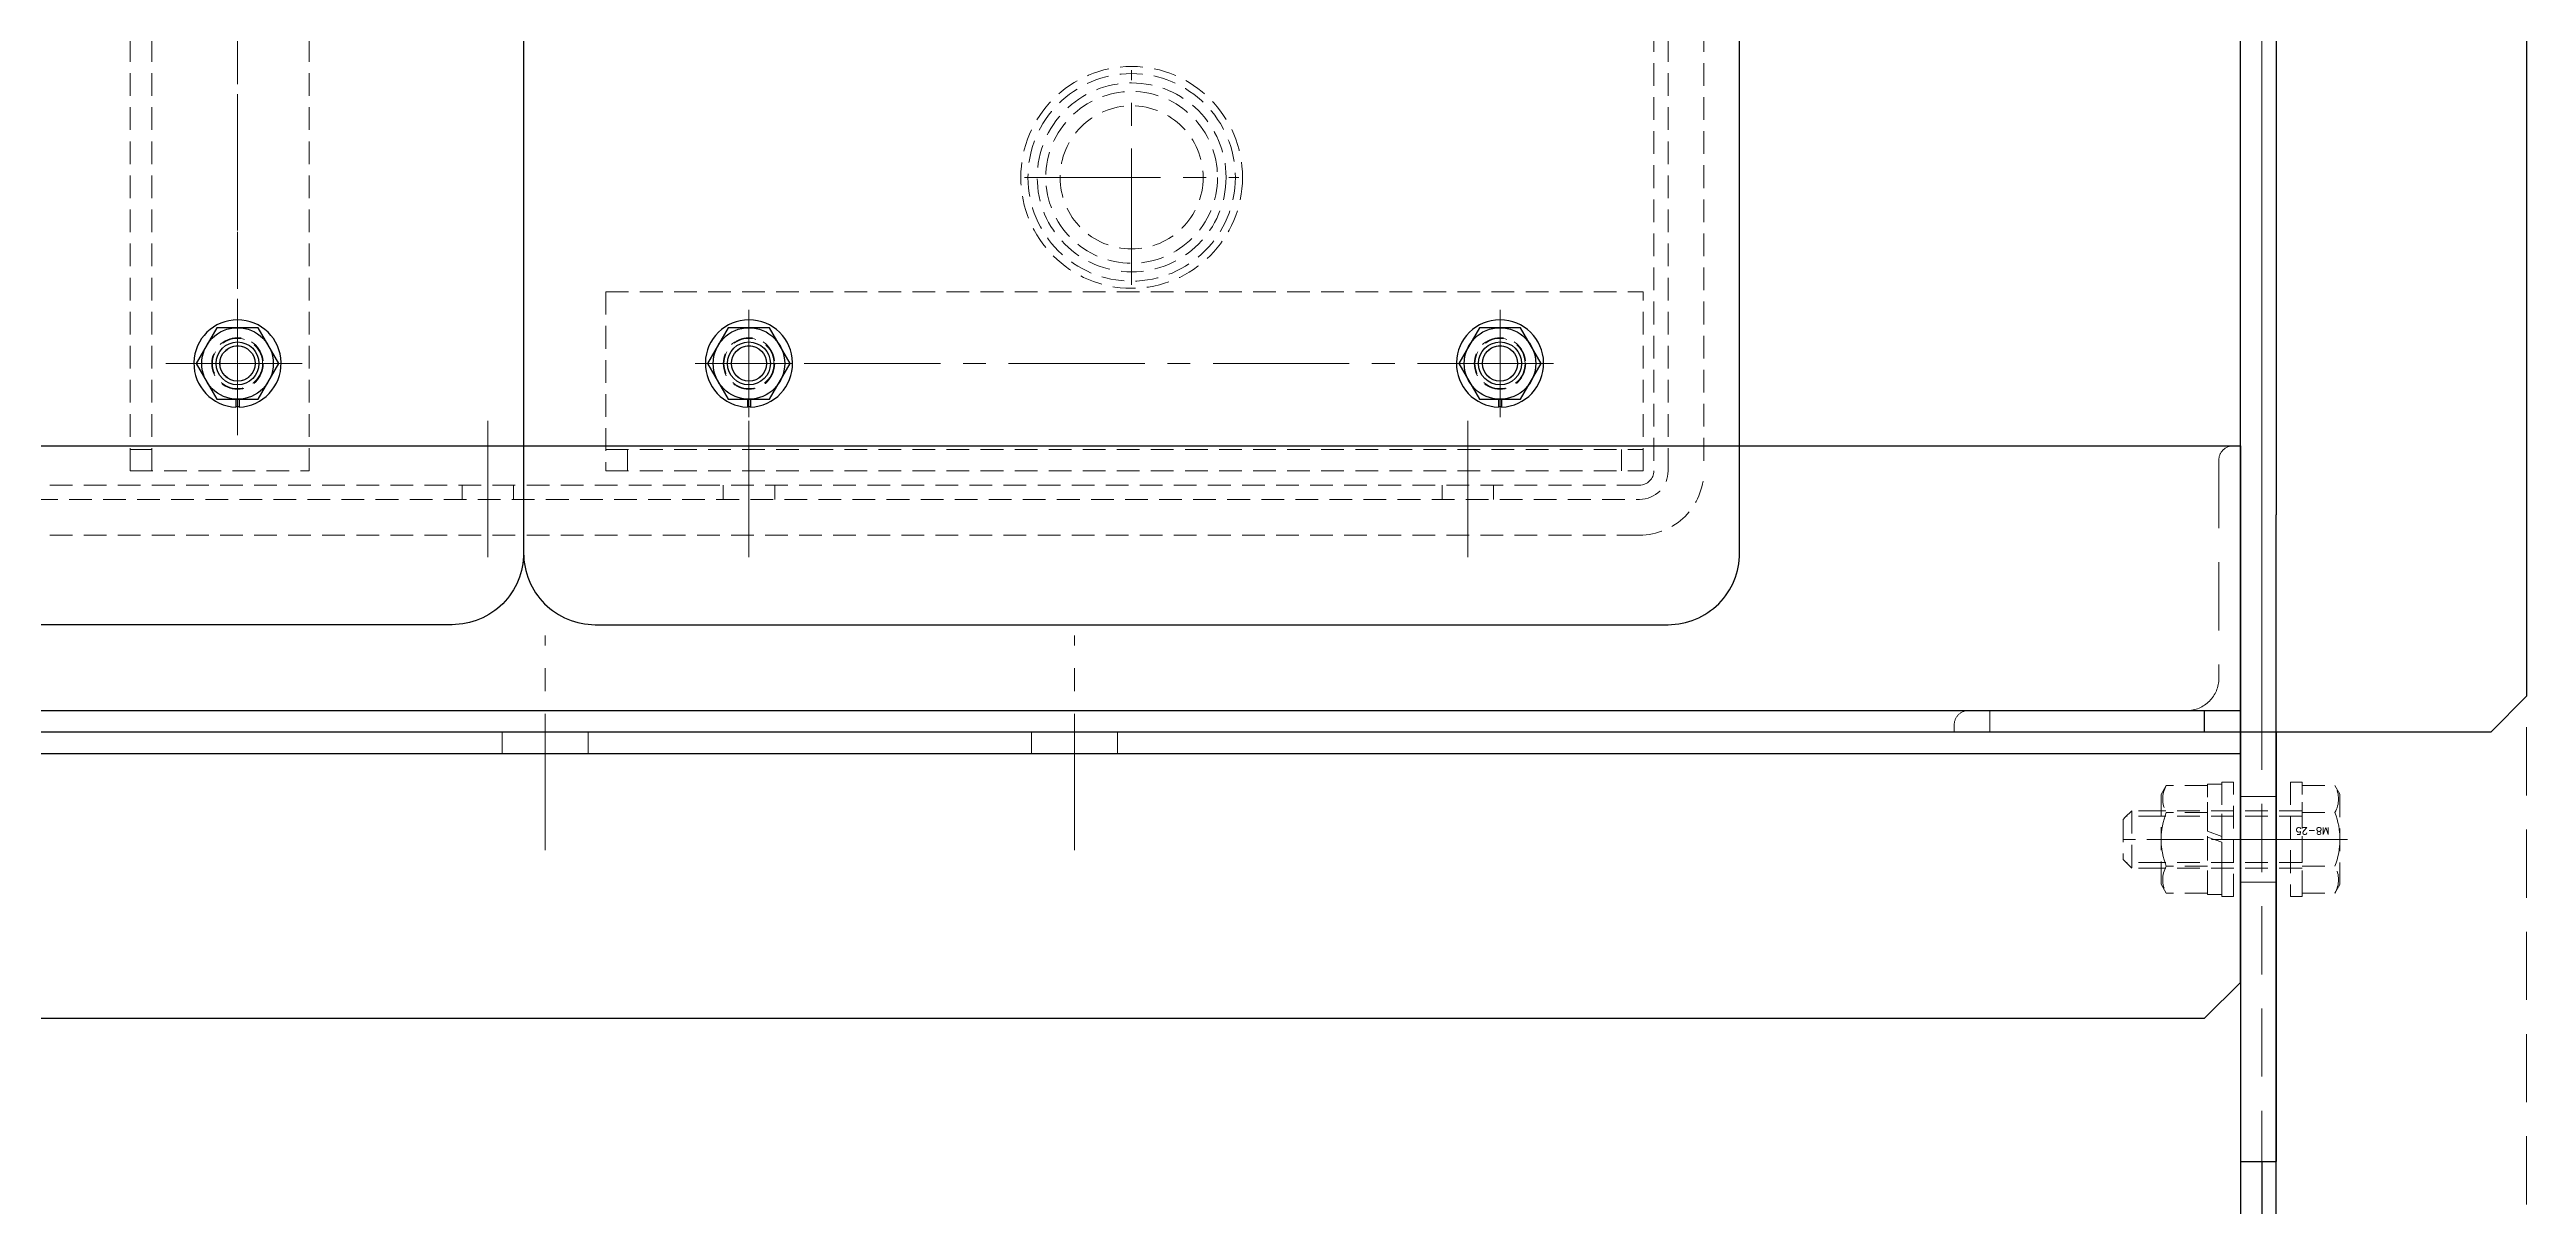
# Model space of a CAD drawing. Header units: millimetres. Extents: x 0 to 51411, y 0 to 16902.
# Drawn here: x 3421.9 to 3768.1, y 8219.7 to 8381.2 of the extents above; entities that cross this region are included whole.
import ezdxf

# ---------------------------------------------------------------- set-up
doc = ezdxf.new("R2010")
doc.units = ezdxf.units.MM
doc.linetypes.add('CENTER2', pattern=[28.575, 19.05, -3.175, 3.175, -3.175])
doc.linetypes.add('HIDDEN2', pattern=[4.7625, 3.175, -1.5875])
for name, color, linetype, lineweight in [('01_外形線', 7, 'Continuous', 25), ('03_かくれ線', 6, 'HIDDEN2', 13), ('04_中心線', 1, 'CENTER2', 9)]:
    doc.layers.add(name, color=color, linetype=linetype, lineweight=lineweight)
doc.styles.add('KSS_TXT', font='txt.shx', dxfattribs={"bigfont": 'extfont2.shx'})

msp = doc.modelspace()

# ---------------------------------------------------------------- linework, layer by layer
at = {"layer": '01_外形線'}
for p, q in [((3733.139, 8700.866), (3733.139, 8316.199)), ((3445.25, 8342.366), (3442.363, 8337.366)), ((3451.023, 8342.366), (3445.25, 8342.366)), ((3453.91, 8337.366), (3451.023, 8342.366)), ((3516.752, 8342.366), (3513.866, 8337.366)), ((3522.526, 8342.366), (3516.752, 8342.366)), ((3525.413, 8337.366), (3522.526, 8342.366)), ((3621.752, 8342.366), (3618.866, 8337.366)), ((3627.526, 8342.366), (3621.752, 8342.366)), ((3630.413, 8337.366), (3627.526, 8342.366)), ((3442.363, 8337.366), (3445.25, 8332.366)), ((3451.023, 8332.366), (3453.91, 8337.366)), ((3513.866, 8337.366), (3516.752, 8332.366)), ((3522.526, 8332.366), (3525.413, 8337.366)), ((3618.866, 8337.366), (3621.752, 8332.366)), ((3627.526, 8332.366), (3630.413, 8337.366)), ((3445.25, 8332.366), (3451.023, 8332.366)), ((3447.912, 8332.366), (3447.912, 8331.27)), ((3448.362, 8332.366), (3448.362, 8331.27)), ((3516.752, 8332.366), (3522.526, 8332.366)), ((3519.414, 8332.366), (3519.414, 8331.27)), ((3519.864, 8332.366), (3519.864, 8331.27)), ((3621.752, 8332.366), (3627.526, 8332.366)), ((3624.414, 8332.366), (3624.414, 8331.27)), ((3624.864, 8332.366), (3624.864, 8331.27)), ((3733.139, 8200.866), (3733.139, 8316.199)), ((2928.139, 8288.866), (3728.139, 8288.866)), ((3723.139, 8285.866), (3723.139, 8288.866)), ((3728.139, 8285.866), (3728.139, 8225.866)), ((3733.139, 8285.866), (3733.139, 8225.866)), ((2928.139, 8282.866), (3728.139, 8282.866)), ((3728.139, 8225.866), (3728.139, 8130.866)), ((3728.139, 8225.866), (3733.139, 8225.866)), ((3731.139, 8225.866), (3731.139, 8130.866))]:
    msp.add_line(p, q, dxfattribs=at)
for points in [[(3768.139, 8610.866), (3768.139, 8290.866), (3763.139, 8285.866), (3728.139, 8285.866), (3728.139, 8615.866), (3763.139, 8615.866)], [(2928.139, 8325.866), (3728.139, 8325.866), (3728.139, 8285.866), (2928.139, 8285.866)], [(2933.139, 8245.866), (3723.139, 8245.866), (3728.139, 8250.866), (3728.139, 8285.866), (2928.139, 8285.866), (2928.139, 8250.866)]]:
    msp.add_lwpolyline(points, close=True, dxfattribs=at)
msp.add_lwpolyline([(2923.139, 8600.866), (3478.139, 8600.866, -0.4142136), (3488.139, 8590.866), (3488.139, 8310.866, -0.4142136), (3478.139, 8300.866), (2923.139, 8300.866), (2923.139, 8600.866)], format="xyb", dxfattribs=at)
msp.add_lwpolyline([(3488.139, 8590.866), (3488.139, 8310.866, 0.4142136), (3498.139, 8300.866), (3648.139, 8300.866, 0.4142136), (3658.139, 8310.866), (3658.139, 8590.866, 0.4142136), (3648.139, 8600.866), (3498.139, 8600.866, 0.4142136)], format="xyb", close=True, dxfattribs=at)
for centre, radius in [((3448.137, 8337.366), 5), ((3519.639, 8337.366), 5), ((3624.639, 8337.366), 5), ((3448.137, 8337.366), 3), ((3448.137, 8337.366), 2.458), ((3519.639, 8337.366), 3), ((3519.639, 8337.366), 2.458), ((3624.639, 8337.366), 3), ((3624.639, 8337.366), 2.458)]:
    msp.add_circle(centre, radius, dxfattribs=at)
for centre, radius, start, end in [((3448.137, 8337.366), 6.1, 272.11385, 267.88615), ((3519.639, 8337.366), 6.1, 272.11385, 267.88615), ((3624.639, 8337.366), 6.1, 272.11385, 267.88615), ((3448.137, 8337.366), 6, 267.88615, 272.1491), ((3519.639, 8337.366), 6, 267.88615, 272.1491), ((3624.639, 8337.366), 6, 267.88615, 272.1491)]:
    msp.add_arc(centre, radius, start, end, dxfattribs=at)
at = {"layer": '03_かくれ線', "ltscale": 3}
for p, q in [((3768.139, 8700.866), (3768.139, 8200.866)), ((3728.139, 8675.866), (3728.139, 8225.866)), ((3731.139, 8675.866), (3731.139, 8225.866)), ((3728.139, 8615.866), (3728.139, 8285.866)), ((3731.139, 8285.866), (3731.139, 8615.866)), ((3733.139, 8615.866), (3733.139, 8285.866)), ((3693.139, 8285.866), (3693.139, 8288.866)), ((3485.139, 8282.866), (3485.139, 8285.866)), ((3497.139, 8282.866), (3497.139, 8285.866)), ((3559.139, 8282.866), (3559.139, 8285.866)), ((3571.139, 8282.866), (3571.139, 8285.866)), ((3733.139, 8276.866), (3728.139, 8276.866)), ((3733.139, 8264.866), (3728.139, 8264.866))]:
    msp.add_line(p, q, dxfattribs=at)
at = {"layer": '03_かくれ線'}
for p, q in [((3433.137, 8322.366), (3433.137, 8579.366)), ((3436.137, 8322.366), (3436.137, 8579.366)), ((3458.137, 8322.366), (3458.137, 8579.366)), ((3646.139, 8579.366), (3646.139, 8322.366)), ((3648.139, 8322.366), (3648.139, 8579.366)), ((3653.139, 8579.366), (3653.139, 8322.366)), ((3448.137, 8328.766), (3448.137, 8572.966)), ((3499.639, 8347.366), (3499.639, 8322.366)), ((3499.639, 8347.366), (3644.639, 8347.366)), ((3644.639, 8322.366), (3644.639, 8347.366)), ((3439.537, 8337.366), (3456.737, 8337.366)), ((3433.137, 8325.366), (3436.137, 8325.366)), ((3499.639, 8325.366), (3644.639, 8325.366)), ((3502.639, 8325.366), (3502.639, 8322.366)), ((3641.639, 8325.366), (3641.639, 8322.366)), ((3433.137, 8322.366), (3458.137, 8322.366)), ((3499.639, 8322.366), (3644.639, 8322.366)), ((3644.139, 8320.366), (3253.139, 8320.366)), ((3253.139, 8318.366), (3644.139, 8318.366)), ((3479.539, 8320.366), (3479.539, 8318.366)), ((3486.739, 8320.366), (3486.739, 8318.366)), ((3516.039, 8320.366), (3516.039, 8318.366)), ((3516.039, 8320.366), (3516.039, 8318.366)), ((3523.239, 8320.366), (3523.239, 8318.366)), ((3523.239, 8320.366), (3523.239, 8318.366)), ((3616.539, 8320.366), (3616.539, 8318.366)), ((3623.739, 8320.366), (3623.739, 8318.366)), ((3644.139, 8313.366), (3253.139, 8313.366)), ((3717.785, 8278.371), (3717.06, 8277.116)), ((3717.06, 8264.616), (3717.06, 8277.116)), ((3723.56, 8278.371), (3717.785, 8278.371)), ((3723.56, 8271.994), (3723.56, 8278.566)), ((3723.56, 8278.566), (3725.56, 8278.566)), ((3723.56, 8263.36), (3723.56, 8278.371)), ((3725.56, 8278.866), (3725.56, 8262.866)), ((3725.56, 8278.866), (3727.16, 8278.866)), ((3725.56, 8271.266), (3725.56, 8278.566)), ((3727.16, 8262.866), (3727.16, 8278.866)), ((3735.16, 8278.866), (3735.16, 8262.866)), ((3735.16, 8278.866), (3736.76, 8278.866)), ((3736.76, 8262.866), (3736.76, 8278.866)), ((3736.76, 8263.36), (3736.76, 8278.371)), ((3736.76, 8278.371), (3741.364, 8278.371)), ((3741.364, 8278.371), (3742.06, 8277.166)), ((3742.06, 8277.166), (3742.06, 8264.566)), ((3712.06, 8273.966), (3711.76, 8273.666)), ((3711.76, 8273.666), (3711.76, 8268.066)), ((3712.96, 8274.866), (3712.06, 8273.966)), ((3717.06, 8274.116), (3712.21, 8274.116)), ((3712.96, 8274.866), (3712.96, 8266.866)), ((3717.06, 8274.866), (3712.96, 8274.866)), ((3736.76, 8274.866), (3717.06, 8274.866)), ((3736.76, 8274.116), (3717.06, 8274.116)), ((3723.56, 8274.619), (3717.785, 8274.619)), ((3736.76, 8274.619), (3741.364, 8274.619)), ((3742.06, 8270.866), (3711.76, 8270.866)), ((3725.56, 8271.266), (3723.56, 8271.994)), ((3723.56, 8263.166), (3723.56, 8271.194)), ((3725.56, 8270.466), (3723.56, 8271.194)), ((3725.56, 8263.166), (3725.56, 8270.466)), ((3712.06, 8267.766), (3711.76, 8268.066)), ((3712.96, 8266.866), (3712.06, 8267.766)), ((3717.06, 8267.616), (3712.21, 8267.616)), ((3717.06, 8266.866), (3712.96, 8266.866)), ((3736.76, 8267.616), (3717.06, 8267.616)), ((3736.76, 8266.866), (3717.06, 8266.866)), ((3723.56, 8267.113), (3717.785, 8267.113)), ((3736.76, 8267.113), (3741.364, 8267.113)), ((3717.785, 8263.36), (3717.06, 8264.616)), ((3723.56, 8263.36), (3717.785, 8263.36)), ((3725.56, 8263.166), (3723.56, 8263.166)), ((3725.56, 8262.866), (3727.16, 8262.866)), ((3735.16, 8262.866), (3736.76, 8262.866)), ((3736.76, 8263.36), (3741.364, 8263.36)), ((3741.364, 8263.36), (3742.06, 8264.566))]:
    msp.add_line(p, q, dxfattribs=at)
at = {"layer": '03_かくれ線', "ltscale": 3}
msp.add_lwpolyline([(3728.139, 8325.866), (3727.139, 8325.866, 0.4142136), (3725.139, 8323.866), (3725.139, 8293.366, -0.4142136), (3720.639, 8288.866), (3690.139, 8288.866, 0.4142136), (3688.139, 8286.866), (3688.139, 8285.866), (3728.139, 8285.866)], format="xyb", close=True, dxfattribs=at)
at = {"layer": '03_かくれ線'}
for centre, radius in [((3573.139, 8363.366), 15.5), ((3573.139, 8363.366), 14.5), ((3573.139, 8363.366), 13.2), ((3573.139, 8363.366), 12), ((3573.139, 8363.366), 10), ((3448.137, 8337.366), 3.6), ((3448.137, 8337.366), 3.5), ((3448.137, 8337.366), 2.458), ((3519.639, 8337.366), 3.6), ((3519.639, 8337.366), 3.5), ((3519.639, 8337.366), 2.458), ((3624.639, 8337.366), 3.6), ((3624.639, 8337.366), 3.5), ((3624.639, 8337.366), 2.458)]:
    msp.add_circle(centre, radius, dxfattribs=at)
for centre, radius, start, end in [((3644.139, 8322.366), 9, 270, 0), ((3644.139, 8322.366), 4, 270, 0), ((3644.139, 8322.366), 2, 270, 0), ((3721.035, 8276.495), 3.753, 150.00001, 209.99999), ((3738.114, 8276.495), 3.753, 330.00001, 29.99999), ((3727.136, 8270.866), 10.077, 158.13461, 201.86539), ((3731.595, 8270.866), 10.465, 338.98558, 21.01442), ((3721.035, 8265.237), 3.753, 150.00001, 209.99999), ((3738.114, 8265.237), 3.753, 330.00001, 29.99999)]:
    msp.add_arc(centre, radius, start, end, dxfattribs=at)
at = {"layer": '04_中心線'}
for p, q in [((3448.137, 8327.366), (3448.137, 8574.366)), ((3573.139, 8348.366), (3573.139, 8378.366)), ((3558.139, 8363.366), (3588.139, 8363.366)), ((3448.137, 8343.466), (3448.137, 8331.266)), ((3519.639, 8329.866), (3519.639, 8344.866)), ((3519.639, 8329.866), (3519.639, 8344.866)), ((3519.639, 8343.466), (3519.639, 8331.266)), ((3624.639, 8329.866), (3624.639, 8344.866)), ((3624.639, 8329.866), (3624.639, 8344.866)), ((3624.639, 8343.466), (3624.639, 8331.266)), ((3438.137, 8337.366), (3458.137, 8337.366)), ((3454.237, 8337.366), (3442.037, 8337.366)), ((3632.139, 8337.366), (3512.139, 8337.366)), ((3632.139, 8337.366), (3512.139, 8337.366)), ((3525.739, 8337.366), (3513.539, 8337.366)), ((3630.739, 8337.366), (3618.539, 8337.366)), ((3483.139, 8329.366), (3483.139, 8309.366)), ((3519.639, 8329.366), (3519.639, 8309.366)), ((3519.639, 8329.366), (3519.639, 8309.366)), ((3620.139, 8329.366), (3620.139, 8309.366)), ((3491.139, 8269.366), (3491.139, 8299.366)), ((3565.139, 8269.366), (3565.139, 8299.366)), ((3743.139, 8270.866), (3718.139, 8270.866))]:
    msp.add_line(p, q, dxfattribs=at)

# ---------------------------------------------------------------- texts
at = {"layer": '03_かくれ線', "style": 'KSS_TXT'}
msp.add_text('M8-25', height=1, rotation=180, dxfattribs=at).set_placement((3740.584, 8272.546))

doc.saveas('drawing.dxf')
